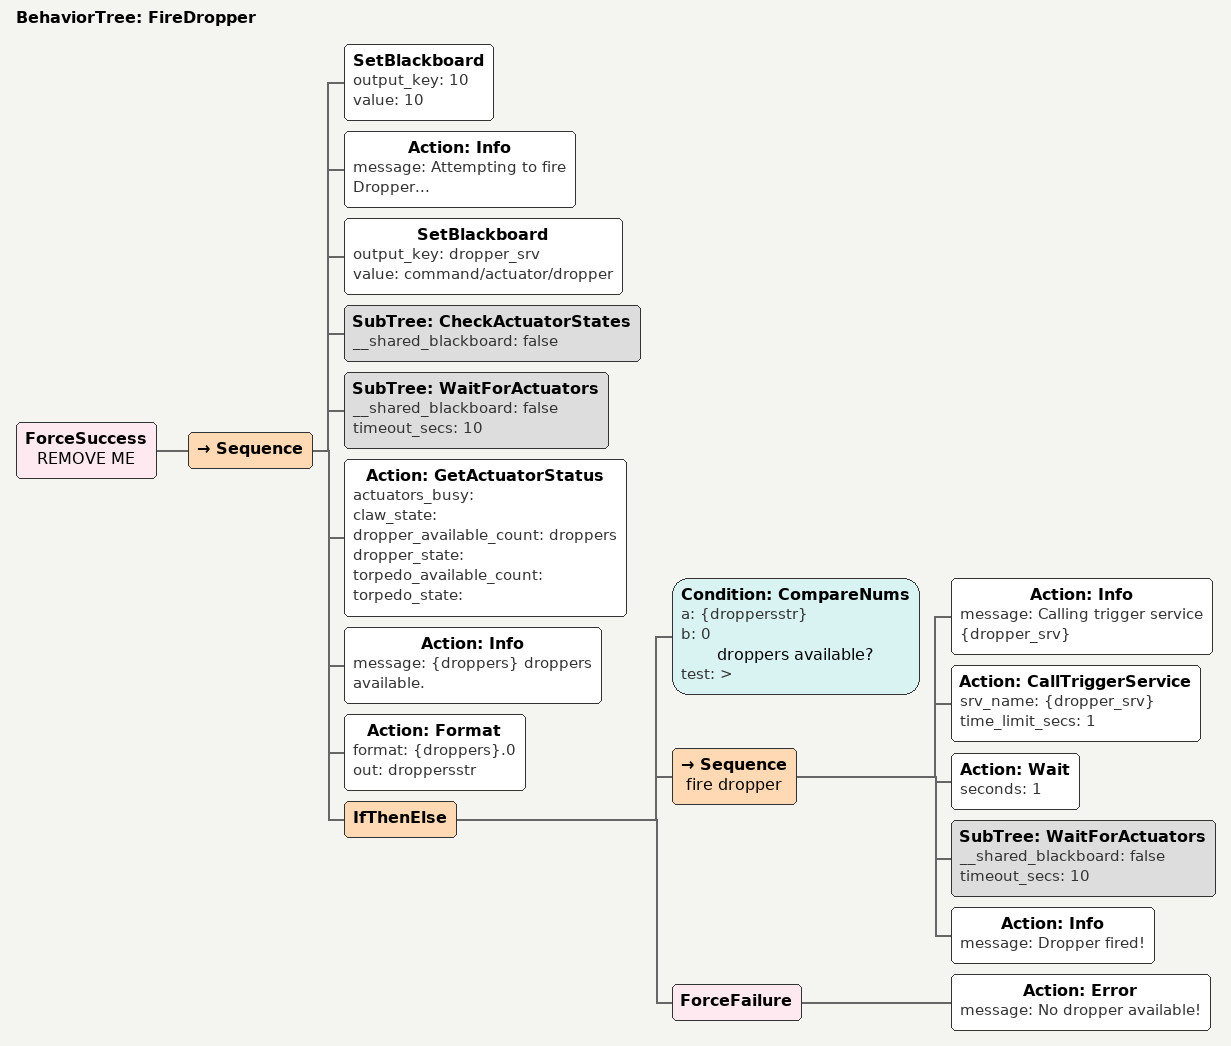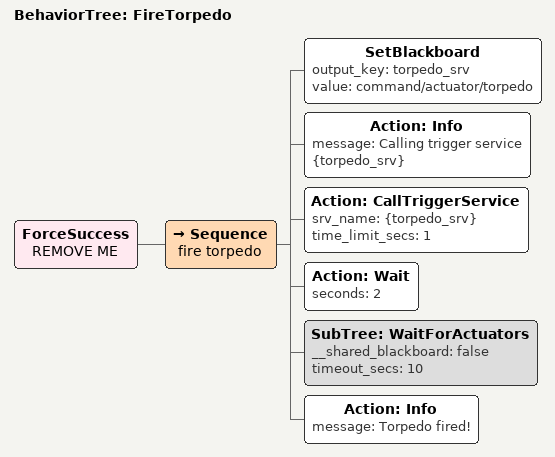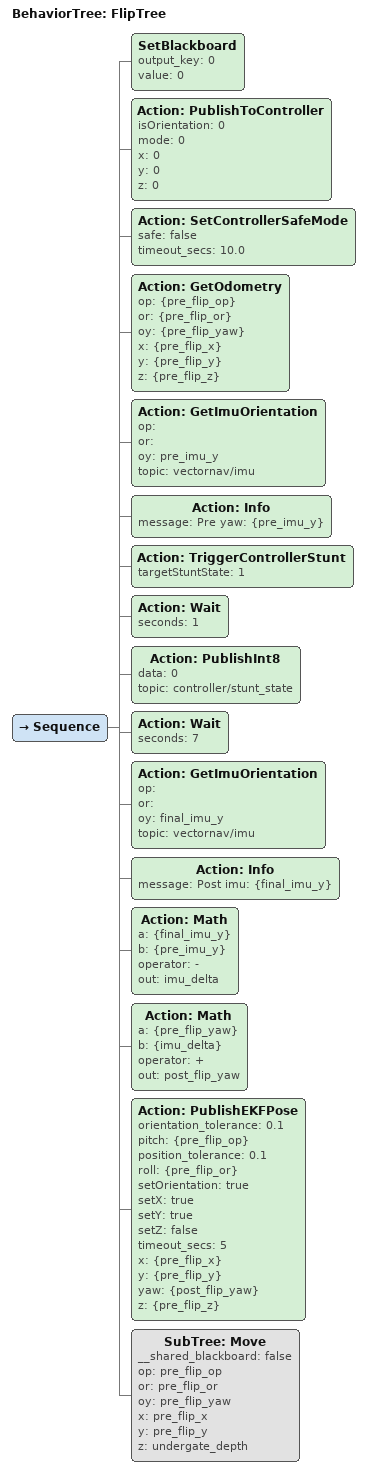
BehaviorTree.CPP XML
<BehaviorTree ID="FireDropper">
    <ForceSuccess name="REMOVE ME">
        <Sequence>
            <SetBlackboard output_key="10" value="10"/>
            <Action ID="Info" message="Attempting to fire Dropper..."/>
            <SetBlackboard output_key="dropper_srv" value="command/actuator/dropper"/>
            <SubTree ID="CheckActuatorStates" __shared_blackboard="false"/>
            <SubTree ID="WaitForActuators" __shared_blackboard="false" timeout_secs="10"/>
            <Action ID="GetActuatorStatus" actuators_busy="" claw_state="" dropper_available_count="droppers" dropper_state="" torpedo_available_count="" torpedo_state=""/>
            <Action ID="Info" message="{droppers} droppers available."/>
            <Action ID="Format" format="{droppers}.0" out="droppersstr"/>
            <IfThenElse>
                <Condition ID="CompareNums" a="{droppersstr}" b="0" name="droppers available?" test=">"/>
                <Sequence name="fire dropper">
                    <Action ID="Info" message="Calling trigger service {dropper_srv}"/>
                    <Action ID="CallTriggerService" srv_name="{dropper_srv}" time_limit_secs="1"/>
                    <Action ID="Wait" seconds="1"/>
                    <SubTree ID="WaitForActuators" __shared_blackboard="false" timeout_secs="10"/>
                    <Action ID="Info" message="Dropper fired!"/>
                </Sequence>
                <ForceFailure>
                    <Action ID="Error" message="No dropper available!"/>
                </ForceFailure>
            </IfThenElse>
        </Sequence>
    </ForceSuccess>
</BehaviorTree>

<BehaviorTree ID="FireTorpedo">
    <ForceSuccess name="REMOVE ME">
        <Sequence name="fire torpedo">
            <SetBlackboard output_key="torpedo_srv" value="command/actuator/torpedo"/>
            <Action ID="Info" message="Calling trigger service {torpedo_srv}"/>
            <Action ID="CallTriggerService" srv_name="{torpedo_srv}" time_limit_secs="1"/>
            <Action ID="Wait" seconds="2"/>
            <SubTree ID="WaitForActuators" __shared_blackboard="false" timeout_secs="10"/>
            <Action ID="Info" message="Torpedo fired!"/>
        </Sequence>
    </ForceSuccess>
</BehaviorTree>

<BehaviorTree ID="FlipTree">
    <Sequence>
        <SetBlackboard output_key="0" value="0"/>
        <Action ID="PublishToController" isOrientation="0" mode="0" x="0" y="0" z="0"/>
        <Action ID="SetControllerSafeMode" safe="false" timeout_secs="10.0"/>
        <Action ID="GetOdometry" op="{pre_flip_op}" or="{pre_flip_or}" oy="{pre_flip_yaw}" x="{pre_flip_x}" y="{pre_flip_y}" z="{pre_flip_z}"/>
        <Action ID="GetImuOrientation" op="" or="" oy="pre_imu_y" topic="vectornav/imu"/>
        <Action ID="Info" message="Pre yaw: {pre_imu_y}"/>
        <Action ID="TriggerControllerStunt" targetStuntState="1"/>
        <Action ID="Wait" seconds="1"/>
        <Action ID="PublishInt8" data="0" topic="controller/stunt_state"/>
        <Action ID="Wait" seconds="7"/>
        <Action ID="GetImuOrientation" op="" or="" oy="final_imu_y" topic="vectornav/imu"/>
        <Action ID="Info" message="Post imu: {final_imu_y}"/>
        <Action ID="Math" a="{final_imu_y}" b="{pre_imu_y}" operator="-" out="imu_delta"/>
        <Action ID="Math" a="{pre_flip_yaw}" b="{imu_delta}" operator="+" out="post_flip_yaw"/>
        <Action ID="PublishEKFPose" orientation_tolerance="0.1" pitch="{pre_flip_op}" position_tolerance="0.1" roll="{pre_flip_or}" setOrientation="true" setX="true" setY="true" setZ="false" timeout_secs="5" x="{pre_flip_x}" y="{pre_flip_y}" yaw="{post_flip_yaw}" z="{pre_flip_z}"/>
        <SubTree ID="Move" __shared_blackboard="false" op="pre_flip_op" or="pre_flip_or" oy="pre_flip_yaw" x="pre_flip_x" y="pre_flip_y" z="undergate_depth"/>
    </Sequence>
</BehaviorTree>
